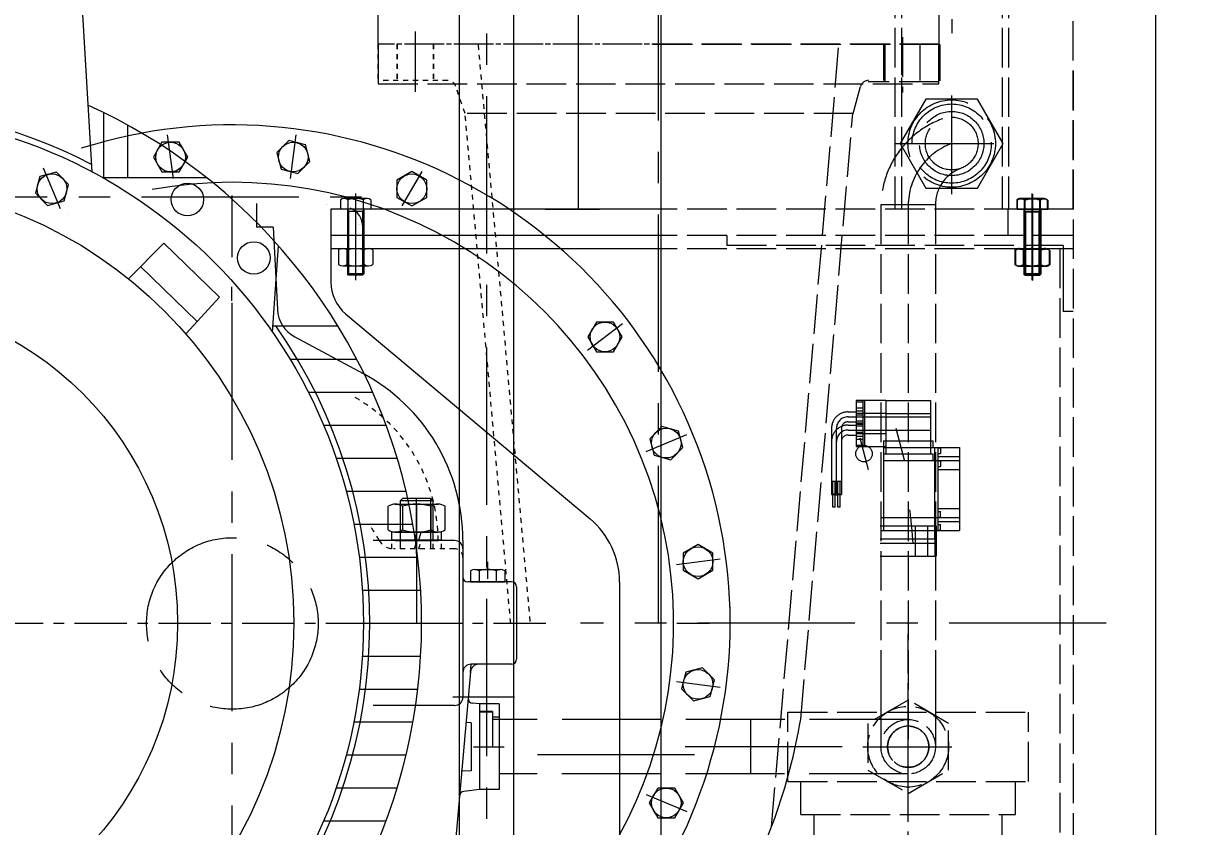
# Model space of a CAD drawing. Header units: inches. Extents: x 0 to 22015, y 0 to 16774.
# Drawn here: x 4876 to 5580, y 4169 to 4656 of the extents above; entities that cross this region are included whole.
import ezdxf

# ---------------------------------------------------------------- set-up
doc = ezdxf.new("R2010")
doc.units = ezdxf.units.IN
doc.header["$MEASUREMENT"] = 0
for name, pattern in [('ACAD_ISO02W100', [15, 12, -3]), ('ACAD_ISO04W100', [30, 24, -3, 0, -3]), ('CENTER', [50.8, 31.75, -6.35, 6.35, -6.35]), ('EB_DASH', [6, 3, -3])]:
    doc.linetypes.add(name, pattern=pattern)
doc.layers.get('Defpoints').update_dxf_attribs({"lineweight": 5})
for name, color, linetype, lineweight in [('CAXA0', 7, 'Continuous', 5), ('CAXA1', 5, 'CENTER', 5), ('CAXA2', 6, 'EB_DASH', 5), ('图层1', 1, 'ACAD_ISO04W100', 5)]:
    doc.layers.add(name, color=color, linetype=linetype, lineweight=lineweight)
doc.styles.add('Roman', font='arial.ttf')
doc.styles.get("Standard").update_dxf_attribs({"font": 'arial.ttf'})
doc.dimstyles.new('ISO-25', dxfattribs={"dimscale": 30, "dimtxt": 1.5, "dimasz": 1.5, "dimexe": 2, "dimexo": 2, "dimtad": 1, "dimtih": 1, "dimtoh": 1, "dimdec": 1, "dimlfac": 0.03937, "dimdsep": 46, "dimtxsty": 'Standard', "dimcen": 2.5, "dimclrd": 7, "dimclre": 7, "dimclrt": 7, "dimadec": 0, "dimazin": 0, "dimtfac": 1, "dimtdec": 1, "dimtmove": 0, "dimatfit": 3, "dimfxl": 1, "dimlwd": 5, "dimlwe": 5, "dimarcsym": 0})

# ---------------------------------------------------------------- blocks, each defined once
blk = doc.blocks.new('*D51')
at = {"color": 7, "linetype": 'Continuous', "lineweight": 5, "transparency": 16777216}
for p, q in [((5604.4, 6123.21), (6004.29, 6123.21)), ((5944.29, 6078.21), (5944.29, 4890.7)), ((5944.29, 3497.21), (5944.29, 4684.71)), ((5688.97, 3452.21), (6004.29, 3452.21))]:
    blk.add_line(p, q, dxfattribs=at)
at = {"color": 7, "transparency": 16777216}
for points in [[(5936.79, 6078.21), (5951.79, 6078.21), (5944.29, 6123.21)], [(5936.79, 3497.21), (5951.79, 3497.21), (5944.29, 3452.21)]]:
    blk.add_solid(points, dxfattribs=at)
at = {"layer": 'Defpoints', "color": 0, "transparency": 16777216}
for p in [(5544.4, 6123.21), (5944.29, 6123.21), (5628.97, 3452.21)]:
    blk.add_point(p, dxfattribs=at)
at = {"color": 7, "lineweight": 5, "transparency": 16777216, "insert": (5944.29, 4787.71), "char_height": 165, "attachment_point": 5, "style": 'Roman'}
blk.add_mtext('105.2', dxfattribs=at)

msp = doc.modelspace()

# ---------------------------------------------------------------- linework, layer by layer
at = {"color": 7, "linetype": 'ACAD_ISO02W100', "lineweight": 5, "ltscale": 2}
for p, q in [((5404.15, 5103.08), (5404.15, 4542.94)), ((5408.15, 5103.08), (5408.15, 4542.94)), ((5469.15, 5103.08), (5469.15, 4542.94)), ((5473.15, 5103.08), (5473.15, 4542.94)), ((5512.29, 4543.22), (5512.29, 5103.08)), ((5430.93, 4667.21), (5430.93, 4643.21)), ((5408.31, 4648.37), (5408.31, 4614.87)), ((5408.85, 4647.38), (5408.85, 4613.88)), ((5430.93, 4643.21), (5090.93, 4643.21)), ((5431.45, 4643.04), (5255.94, 4643.04)), ((5329.45, 4168.67), (5370.32, 4643.21)), ((5397.31, 4643.21), (5397.31, 4621.21)), ((5398.07, 4643.04), (5398.07, 4621.04)), ((5419.31, 4643.21), (5419.31, 4621.21)), ((5419.43, 4643.21), (5419.43, 4621.21)), ((5430.93, 4619.21), (5430.93, 4643.21)), ((5431.45, 4643.04), (5431.45, 4621.04)), ((5512.29, 4626.96), (5512.29, 3927.22)), ((5090.93, 4619.21), (5430.93, 4619.21)), ((5430.71, 4620.38), (5387.97, 4620.38)), ((5378.99, 4601.21), (5383.36, 4617.5)), ((5378.99, 4601.21), (5143.66, 4601.21)), ((5347.12, 4234.02), (5378.74, 4601.21)), ((5512.29, 4543.22), (5262.29, 4543.22)), ((5395.79, 4545.85), (5395.79, 4217.22)), ((5412.29, 4545.85), (5412.29, 4217.22)), ((5428.79, 4545.85), (5428.79, 4217.22)), ((5512.29, 4527.22), (5262.29, 4527.22)), ((5506.29, 4521.22), (5302.29, 4521.22)), ((5512.29, 4519.22), (5262.29, 4519.22)), ((5504.29, 4519.22), (5504.29, 3937.22)), ((5412.29, 3961.76), (5412.29, 4292.33)), ((5412.29, 4245.52), (5387.78, 4231.37)), ((5436.8, 4231.37), (5412.29, 4245.52)), ((5412.29, 4189.71), (5412.29, 4244.73)), ((5339.28, 4238.22), (5485.28, 4238.22)), ((5339.29, 4238.21), (5477.29, 4238.21)), ((5339.3, 4196.22), (5339.3, 4238.22)), ((5412.29, 4197.72), (5412.29, 4236.72)), ((5412.29, 4201.72), (5412.29, 4232.72)), ((5485.29, 4196.22), (5485.29, 4238.22)), ((5387.78, 4231.37), (5387.78, 4203.07)), ((5436.8, 4203.07), (5436.8, 4231.37)), ((5384.78, 4217.22), (5439.8, 4217.22)), ((5392.79, 4217.22), (5431.79, 4217.22)), ((5387.78, 4203.07), (5412.29, 4188.92)), ((5412.29, 4188.92), (5436.8, 4203.07)), ((5339.28, 4196.22), (5477.29, 4196.22)), ((5339.29, 4196.21), (5485.29, 4196.21)), ((5347.29, 4176.21), (5347.29, 4196.21)), ((5477.29, 4176.22), (5477.29, 4196.22)), ((5347.29, 4176.21), (5477.29, 4176.21)), ((5355.29, 4008.39), (5355.29, 4176.21)), ((5469.29, 4008.39), (5469.29, 4176.21))]:
    msp.add_line(p, q, dxfattribs=at)
at = {"color": 7, "lineweight": 5}
for p, q in [((5090.93, 4643.21), (5090.93, 4667.21)), ((5090.93, 4643.21), (5090.93, 4619.21)), ((4966.83, 4561.7), (4963.34, 4588.17)), ((5036.82, 4584.82), (5029.47, 4577.48)), ((5046.85, 4582.13), (5036.82, 4584.82)), ((5037.78, 4561.7), (5041.27, 4588.17)), ((4959.91, 4583.79), (4954.71, 4574.79)), ((4970.3, 4583.79), (4959.91, 4583.79)), ((4975.5, 4574.79), (4970.3, 4583.79)), ((5029.47, 4577.48), (5032.16, 4567.44)), ((5049.54, 4572.1), (5046.85, 4582.13)), ((4954.71, 4574.79), (4959.91, 4565.79)), ((4970.3, 4565.79), (4975.5, 4574.79)), ((5042.2, 4564.75), (5049.54, 4572.1)), ((4885.89, 4562.88), (4883.2, 4552.84)), ((4895.93, 4565.57), (4885.89, 4562.88)), ((4898.29, 4543.34), (4888.08, 4568)), ((4903.28, 4558.22), (4895.93, 4565.57)), ((4959.91, 4565.79), (4970.3, 4565.79)), ((5032.16, 4567.44), (5042.2, 4564.75)), ((5111.37, 4565.92), (5102.37, 4560.73)), ((5117.37, 4565.92), (5105.37, 4545.14)), ((5120.37, 4560.73), (5111.37, 4565.92)), ((4900.59, 4548.18), (4903.28, 4558.22)), ((5102.37, 4560.73), (5102.37, 4550.33)), ((5120.37, 4550.33), (5120.37, 4560.73)), ((4883.2, 4552.84), (4890.55, 4545.49)), ((5102.37, 4550.33), (5111.37, 4545.14)), ((5111.37, 4545.14), (5120.37, 4550.33)), ((4890.55, 4545.49), (4900.59, 4548.18)), ((5217.94, 4457.69), (5239.12, 4473.94)), ((5223.22, 4474.72), (5218.02, 4465.72)), ((5233.61, 4474.72), (5223.22, 4474.72)), ((5238.8, 4465.72), (5233.61, 4474.72)), ((5218.02, 4465.72), (5223.22, 4456.72)), ((5233.61, 4456.72), (5238.8, 4465.72)), ((5223.22, 4456.72), (5233.61, 4456.72)), ((5262.92, 4411.33), (5255.57, 4403.98)), ((5272.96, 4408.64), (5262.92, 4411.33)), ((5275.65, 4398.6), (5272.96, 4408.64)), ((5253.42, 4396.24), (5278.08, 4406.45)), ((5255.57, 4403.98), (5258.26, 4393.94)), ((5258.26, 4393.94), (5268.3, 4391.25)), ((5268.3, 4391.25), (5275.65, 4398.6)), ((5104.3, 4366.24), (5105.8, 4367.74)), ((5124.3, 4366.24), (5104.3, 4366.24)), ((5104.3, 4366.24), (5104.3, 4342.37)), ((5122.8, 4367.74), (5105.8, 4367.74)), ((5124.3, 4366.24), (5122.8, 4367.74)), ((5096.97, 4348.67), (5096.97, 4363.01)), ((5101.3, 4364.29), (5127.29, 4364.29)), ((5104.3, 4361.09), (5104.3, 4337.22)), ((5105.63, 4363.01), (5105.63, 4348.67)), ((5131.62, 4348.67), (5131.62, 4363.01)), ((5105.63, 4357.86), (5105.63, 4348.67)), ((5284.87, 4339.82), (5275.87, 4334.62)), ((5293.87, 4334.62), (5284.87, 4339.82)), ((5271.78, 4327.7), (5298.25, 4331.19)), ((5275.87, 4334.62), (5275.87, 4324.23)), ((5293.87, 4324.23), (5293.87, 4334.62)), ((5275.87, 4324.23), (5284.87, 4319.03)), ((5284.87, 4319.03), (5293.87, 4324.23)), ((5277.52, 4262.37), (5274.83, 4252.33)), ((5287.56, 4265.06), (5277.52, 4262.37)), ((5294.91, 4257.71), (5287.56, 4265.06)), ((5271.78, 4256.75), (5298.25, 4253.26)), ((5292.22, 4247.68), (5294.91, 4257.71)), ((5274.83, 4252.33), (5282.18, 4244.99)), ((5282.18, 4244.99), (5292.22, 4247.68)), ((5260.42, 4192.16), (5255.22, 4183.16)), ((5270.81, 4192.16), (5260.42, 4192.16)), ((5276, 4183.16), (5270.81, 4192.16)), ((5253.42, 4188.21), (5278.08, 4177.99)), ((5255.22, 4183.16), (5260.42, 4174.16)), ((5270.81, 4174.16), (5276, 4183.16)), ((5260.42, 4174.16), (5270.81, 4174.16))]:
    msp.add_line(p, q, dxfattribs=at)
at = {"color": 7, "linetype": 'ACAD_ISO02W100', "lineweight": 5, "ltscale": 5}
for p, q in [((5438.65, 4552.19), (5438.65, 4613.77)), ((5423.06, 4609.95), (5407.48, 4582.95)), ((5454.24, 4609.95), (5423.06, 4609.95)), ((5469.83, 4582.95), (5454.24, 4609.95)), ((5404.15, 4582.95), (5473.15, 4582.95)), ((5404.25, 4582.95), (5472.21, 4582.95)), ((5407.48, 4582.95), (5423.06, 4555.95)), ((5454.24, 4555.95), (5469.83, 4582.95)), ((5423.06, 4555.95), (5454.24, 4555.95)), ((5478.06, 4548.89), (5478.06, 4543.22)), ((5494.22, 4549.62), (5480.37, 4549.62)), ((5494.58, 4549.34), (5480.72, 4549.34)), ((5482.68, 4548.89), (5482.68, 4543.22)), ((5487.29, 4552.62), (5487.29, 4500.22)), ((5487.65, 4552.34), (5487.65, 4499.94)), ((5491.91, 4548.89), (5491.91, 4543.22)), ((5496.53, 4548.89), (5496.53, 4543.22)), ((5428.79, 4545.85), (5395.79, 4545.85)), ((5472.65, 4542.94), (5472.65, 4526.94)), ((5496.53, 4543.22), (5478.06, 4543.22)), ((5478.41, 4548.61), (5478.41, 4542.94)), ((5496.89, 4542.94), (5478.41, 4542.94)), ((5492.29, 4543.22), (5482.29, 4543.22)), ((5482.29, 4543.22), (5483.04, 4541.72)), ((5482.29, 4543.22), (5482.29, 4503.97)), ((5492.65, 4542.94), (5482.65, 4542.94)), ((5482.65, 4542.94), (5483.4, 4541.44)), ((5482.65, 4542.94), (5482.65, 4503.69)), ((5483.03, 4548.61), (5483.03, 4542.94)), ((5487.65, 4542.94), (5487.65, 4526.94)), ((5492.29, 4543.22), (5491.54, 4541.72)), ((5492.65, 4542.94), (5491.9, 4541.44)), ((5492.27, 4548.61), (5492.27, 4542.94)), ((5492.29, 4543.22), (5492.29, 4503.97)), ((5492.65, 4542.94), (5492.65, 4503.69)), ((5496.89, 4548.61), (5496.89, 4542.94)), ((5492.29, 4541.72), (5482.29, 4541.72)), ((5492.65, 4541.44), (5482.65, 4541.44)), ((5483.04, 4541.72), (5483.04, 4503.22)), ((5483.4, 4541.44), (5483.4, 4502.94)), ((5491.54, 4541.72), (5491.54, 4503.22)), ((5491.9, 4541.44), (5491.9, 4502.94)), ((5506.29, 4521.22), (5506.29, 4481.22)), ((5476.9, 4518.48), (5476.9, 4509.61)), ((5477.26, 4518.2), (5477.26, 4509.33)), ((5477.26, 4518.19), (5477.26, 4509.33)), ((5479.5, 4519.24), (5495.09, 4519.24)), ((5479.86, 4518.96), (5495.45, 4518.96)), ((5479.86, 4518.96), (5495.45, 4518.96)), ((5482.1, 4509.61), (5482.1, 4518.48)), ((5482.46, 4509.33), (5482.46, 4518.2)), ((5482.46, 4509.33), (5482.46, 4518.19)), ((5487.3, 4520.01), (5487.3, 4505.84)), ((5487.65, 4519.73), (5487.65, 4505.56)), ((5487.65, 4519.73), (5487.65, 4505.56)), ((5492.49, 4509.61), (5492.49, 4518.48)), ((5492.85, 4509.33), (5492.85, 4518.2)), ((5492.85, 4509.33), (5492.85, 4518.19)), ((5497.69, 4518.48), (5497.69, 4509.61)), ((5498.04, 4518.19), (5498.04, 4509.33)), ((5498.05, 4518.2), (5498.05, 4509.33)), ((5479.5, 4508.84), (5495.09, 4508.84)), ((5479.86, 4508.56), (5495.45, 4508.56)), ((5479.86, 4508.56), (5495.45, 4508.56)), ((5483.04, 4503.22), (5482.29, 4503.97)), ((5492.29, 4503.97), (5482.29, 4503.97)), ((5483.4, 4502.94), (5482.65, 4503.69)), ((5492.65, 4503.69), (5482.65, 4503.69)), ((5491.54, 4503.22), (5483.04, 4503.22)), ((5491.9, 4502.94), (5483.4, 4502.94)), ((5491.54, 4503.22), (5492.29, 4503.97)), ((5491.9, 4502.94), (5492.65, 4503.69)), ((5512.29, 4481.22), (5506.29, 4481.22)), ((5398.79, 4427.23), (5380.78, 4427.23)), ((5380.79, 4427.23), (5380.79, 4407.23)), ((5380.79, 4426.42), (5384.79, 4426.42)), ((5380.79, 4422.77), (5384.79, 4422.77)), ((5384.79, 4427.23), (5384.79, 4407.23)), ((5385.79, 4427.23), (5385.79, 4407.23)), ((5398.79, 4427.23), (5398.79, 4402.73)), ((5398.79, 4427.23), (5425.79, 4427.23)), ((5425.79, 4427.23), (5425.79, 4402.73)), ((5375.79, 4420.23), (5380.79, 4420.23)), ((5375.79, 4417.23), (5425.79, 4417.23)), ((5398.79, 4419.23), (5380.78, 4419.23)), ((5380.79, 4420.88), (5384.79, 4420.88)), ((5380.79, 4419.23), (5380.79, 4399.23)), ((5380.79, 4418.42), (5384.79, 4418.42)), ((5384.79, 4419.23), (5384.79, 4399.23)), ((5385.79, 4419.23), (5385.79, 4399.23)), ((5398.79, 4419.23), (5425.79, 4419.23)), ((5398.79, 4419.23), (5398.79, 4394.73)), ((5425.79, 4419.23), (5425.79, 4394.73)), ((5365.79, 4410.23), (5365.79, 4400.44)), ((5368.79, 4377.5), (5368.79, 4410.23)), ((5371.79, 4410.23), (5371.79, 4400.44)), ((5375.79, 4414.23), (5380.79, 4414.23)), ((5375.79, 4412.23), (5380.79, 4412.23)), ((5375.79, 4409.23), (5425.79, 4409.23)), ((5380.79, 4414.77), (5384.79, 4414.77)), ((5380.79, 4413.58), (5384.79, 4413.58)), ((5380.79, 4412.88), (5384.79, 4412.88)), ((5380.79, 4411.7), (5384.79, 4411.7)), ((5380.79, 4408.05), (5384.79, 4408.05)), ((5404.69, 4410.4), (5409.87, 4391.08)), ((5365.79, 4402.23), (5365.79, 4392.44)), ((5368.79, 4369.5), (5368.79, 4402.23)), ((5371.79, 4402.23), (5371.79, 4392.44)), ((5375.79, 4406.23), (5380.79, 4406.23)), ((5380.79, 4407.23), (5398.79, 4407.23)), ((5380.79, 4405.58), (5384.79, 4405.58)), ((5380.79, 4403.7), (5384.79, 4403.7)), ((5382.92, 4404.56), (5388.1, 4385.24)), ((5397.29, 4402.73), (5397.29, 4398.73)), ((5397.29, 4402.73), (5427.29, 4402.73)), ((5427.29, 4402.73), (5427.29, 4398.73)), ((5365.79, 4399.44), (5365.79, 4378.24)), ((5371.79, 4399.44), (5371.79, 4378.24)), ((5380.79, 4400.05), (5384.79, 4400.05)), ((5380.79, 4399.23), (5398.79, 4399.23)), ((5397.29, 4398.73), (5443.29, 4398.73)), ((5397.29, 4398.73), (5397.29, 4356.23)), ((5397.29, 4394.73), (5427.29, 4394.73)), ((5397.29, 4394.73), (5397.29, 4390.73)), ((5427.29, 4394.73), (5427.29, 4390.73)), ((5428.29, 4398.73), (5428.29, 4356.23)), ((5430.29, 4398.73), (5430.29, 4356.23)), ((5430.29, 4398.54), (5431.79, 4398.54)), ((5430.29, 4395.04), (5431.79, 4395.04)), ((5431.79, 4398.54), (5431.79, 4395.04)), ((5443.29, 4398.73), (5443.29, 4356.23)), ((5365.79, 4391.44), (5365.79, 4370.24)), ((5371.79, 4391.44), (5371.79, 4370.24)), ((5397.29, 4390.73), (5443.29, 4390.73)), ((5397.29, 4390.73), (5397.29, 4348.23)), ((5428.29, 4390.73), (5428.29, 4348.23)), ((5430.29, 4393.23), (5443.29, 4393.23)), ((5430.29, 4390.73), (5430.29, 4348.23)), ((5430.29, 4390.54), (5431.79, 4390.54)), ((5430.29, 4387.04), (5431.79, 4387.04)), ((5431.79, 4390.54), (5431.79, 4387.04)), ((5443.29, 4390.73), (5443.29, 4348.23)), ((5430.29, 4385.23), (5443.29, 4385.23)), ((5365.79, 4378.24), (5371.79, 4378.24)), ((5366.54, 4370.4), (5366.54, 4378.24)), ((5368.04, 4370.4), (5368.04, 4378.24)), ((5369.54, 4370.4), (5369.54, 4378.24)), ((5371.04, 4370.4), (5371.04, 4378.24)), ((5365.79, 4370.24), (5371.79, 4370.24)), ((5368.04, 4370.4), (5366.54, 4370.4)), ((5366.54, 4362.4), (5366.54, 4370.24)), ((5368.04, 4362.4), (5368.04, 4370.24)), ((5371.04, 4370.4), (5369.54, 4370.4)), ((5369.54, 4362.4), (5369.54, 4370.24)), ((5371.04, 4362.4), (5371.04, 4370.24)), ((5368.04, 4362.4), (5366.54, 4362.4)), ((5371.04, 4362.4), (5369.54, 4362.4)), ((5430.29, 4361.73), (5443.29, 4361.73)), ((5430.29, 4359.93), (5431.79, 4359.93)), ((5431.79, 4356.43), (5431.79, 4359.93)), ((5396.29, 4356.23), (5443.29, 4356.23)), ((5428.29, 4356.23), (5428.29, 4351.23)), ((5430.29, 4356.43), (5431.79, 4356.43)), ((5430.29, 4353.73), (5443.29, 4353.73)), ((5430.29, 4351.93), (5431.79, 4351.93)), ((5431.79, 4348.43), (5431.79, 4351.93)), ((5395.29, 4351.23), (5429.29, 4351.23)), ((5396.29, 4348.23), (5443.29, 4348.23)), ((5416.66, 4340.73), (5416.66, 4351.23)), ((5424.27, 4340.73), (5424.27, 4351.23)), ((5428.29, 4348.23), (5428.29, 4343.23)), ((5428.71, 4340.73), (5428.71, 4351.23)), ((5429.29, 4351.23), (5429.29, 4340.73)), ((5430.29, 4348.43), (5431.79, 4348.43)), ((5395.29, 4343.23), (5429.29, 4343.23)), ((5395.29, 4340.73), (5429.29, 4340.73)), ((5416.66, 4332.73), (5416.66, 4343.23)), ((5424.27, 4332.73), (5424.27, 4343.23)), ((5428.71, 4332.73), (5428.71, 4343.23)), ((5429.29, 4343.23), (5429.29, 4332.73)), ((5395.29, 4332.73), (5429.29, 4332.73)), ((5395.79, 4265.73), (5395.79, 4217.22)), ((5428.79, 4265.73), (5428.79, 4217.22)), ((5412.41, 4233.72), (5160.3, 4233.72)), ((5412.29, 4200.72), (5164.3, 4200.72))]:
    msp.add_line(p, q, dxfattribs=at)
for centre, radius in [((5438.65, 4582.95), 26.5), ((5438.65, 4582.95), 24), ((5438.65, 4582.98), 19.5), ((5438.65, 4582.95), 16), ((5385.51, 4394.9), 5)]:
    msp.add_circle(centre, radius, dxfattribs=at)
at = {"color": 7, "lineweight": 5}
for centre in [(4965.11, 4574.79), (5039.51, 4574.79), (4893.24, 4555.53), (5111.37, 4555.53), (5228.41, 4465.72), (5265.61, 4401.29), (5284.87, 4329.42), (5284.87, 4255.02), (5265.61, 4183.16)]:
    msp.add_circle(centre, 9, dxfattribs=at)
at = {"color": 7, "linetype": 'ACAD_ISO02W100', "lineweight": 5, "ltscale": 2}
for centre, radius in [((5412.29, 4217.22), 24.51), ((5412.29, 4217.22), 16.5), ((5412.28, 4217.22), 12.5), ((5412.28, 4217.22), 12.5)]:
    msp.add_circle(centre, radius, dxfattribs=at)
for centre, radius, start, end in [((5388.19, 4616.21), 5, 90, 165), ((5412.28, 4217.22), 12.5, 90, 270), ((5412.29, 4217.22), 12.5, 270, 90)]:
    msp.add_arc(centre, radius, start, end, dxfattribs=at)
at = {"color": 7, "linetype": 'ACAD_ISO02W100', "lineweight": 5, "ltscale": 5}
for centre, radius, start, end in [((5452.29, 4544.82), 56.5, 109.60255, 180), ((5452.29, 4545.34), 40, 109.93404, 180), ((5452.29, 4545.85), 23.5, 109.63489, 179.99998), ((5480.37, 4545.59), 4.02, 54.96996, 125.03004), ((5480.72, 4545.32), 4.02, 54.96996, 125.03004), ((5487.29, 4534.62), 15, 72.06607, 107.93393), ((5487.65, 4534.34), 15, 72.06607, 107.93393), ((5494.22, 4545.59), 4.02, 54.96996, 125.03004), ((5494.58, 4545.32), 4.02, 54.96996, 125.03004), ((5479.5, 4514.46), 4.79, 57.13277, 122.86723), ((5479.86, 4514.18), 4.79, 57.13277, 122.86723), ((5479.86, 4514.17), 4.79, 57.13277, 122.86723), ((5487.3, 4501.24), 18, 73.22135, 106.77865), ((5487.65, 4500.96), 18, 73.22135, 106.77865), ((5487.65, 4500.96), 18, 73.22135, 106.77865), ((5495.09, 4514.46), 4.79, 57.13277, 122.86723), ((5495.45, 4514.18), 4.79, 57.13277, 122.86723), ((5495.45, 4514.17), 4.79, 57.13277, 122.86723), ((5479.5, 4513.63), 4.79, 237.13277, 302.86723), ((5479.86, 4513.35), 4.79, 237.13277, 302.86723), ((5479.86, 4513.35), 4.79, 237.13277, 302.86723), ((5487.3, 4526.84), 18, 253.22135, 286.77865), ((5487.65, 4526.56), 18, 253.22135, 286.77865), ((5487.65, 4526.56), 18, 253.22135, 286.77865), ((5495.09, 4513.63), 4.79, 237.13277, 302.86723), ((5495.45, 4513.35), 4.79, 237.13277, 302.86723), ((5495.45, 4513.35), 4.79, 237.13277, 302.86723), ((5375.79, 4410.23), 10, 90, 180), ((5375.79, 4410.23), 7, 90, 180), ((5375.79, 4402.23), 10, 90, 180), ((5375.79, 4402.23), 7, 90, 180), ((5375.79, 4410.23), 4, 90, 180), ((5375.79, 4402.23), 4, 90, 180), ((5115.76, 4322.67), 300, 3.51002, 7.33056)]:
    msp.add_arc(centre, radius, start, end, dxfattribs=at)
at = {"color": 7, "lineweight": 5}
for centre, radius, start, end in [((5002.57, 4291.94), 267.5, 111.94609, 111.94627), ((5101.3, 4356.31), 7.98, 57.13277, 122.86723), ((5114.3, 4334.29), 30, 73.22135, 106.77865), ((5127.29, 4356.31), 7.98, 57.13277, 122.86723), ((5101.3, 4355.37), 7.98, 237.13277, 302.86723), ((5114.3, 4377.39), 30, 253.22135, 286.77865), ((5127.29, 4355.37), 7.98, 237.13277, 302.86723)]:
    msp.add_arc(centre, radius, start, end, dxfattribs=at)
at = {"layer": 'CAXA0', "color": 7, "linetype": 'Continuous', "lineweight": 5}
for p, q in [((5262.29, 5103.08), (5262.29, 3927.22)), ((5562.29, 5103.08), (5562.29, 3927.22)), ((5212.29, 4904.22), (5212.29, 4543.22)), ((5140.3, 4062.16), (5140.3, 4663.5)), ((5173.3, 4062.16), (5173.3, 4663.5)), ((5068.05, 4548.89), (5068.05, 4543.22)), ((5084.22, 4549.62), (5070.36, 4549.62)), ((5072.67, 4548.89), (5072.67, 4543.22)), ((5081.91, 4548.89), (5081.91, 4543.22)), ((5086.53, 4548.89), (5086.53, 4543.22)), ((5017.29, 4546.63), (5017.29, 4532.22)), ((5059.34, 4546.06), (5059.34, 4546.09)), ((5059.7, 4545.87), (5059.7, 4545.9)), ((5062.29, 4543.22), (5062.29, 4527.22)), ((5262.29, 4543.22), (5062.29, 4543.22)), ((5086.53, 4543.22), (5068.05, 4543.22)), ((5082.29, 4543.22), (5072.29, 4543.22)), ((5072.29, 4543.22), (5073.04, 4541.72)), ((5072.29, 4543.22), (5072.29, 4503.97)), ((5082.29, 4543.22), (5081.54, 4541.72)), ((5082.29, 4543.22), (5082.29, 4503.97)), ((5192.16, 4543.26), (5225.16, 4543.26)), ((5082.29, 4541.72), (5072.29, 4541.72)), ((5073.04, 4541.72), (5073.04, 4503.22)), ((5081.54, 4541.72), (5081.54, 4503.22)), ((5027.3, 4532.22), (5017.29, 4532.22)), ((5027.3, 4532.22), (5029.91, 4482.36)), ((5079.26, 4534.13), (5079.34, 4534.13)), ((5079.62, 4533.93), (5079.7, 4533.93)), ((5081.7, 4527.3), (5081.7, 4532.46)), ((5062.29, 4527.3), (5062.29, 4498.87)), ((5262.29, 4527.22), (5062.29, 4527.22)), ((5302.29, 4527.22), (5302.29, 4521.22)), ((5262.29, 4519.22), (5062.29, 4519.22)), ((5066.9, 4518.48), (5066.9, 4509.61)), ((5069.5, 4519.24), (5085.09, 4519.24)), ((5072.1, 4509.61), (5072.1, 4518.48)), ((5082.49, 4509.61), (5082.49, 4518.48)), ((5087.69, 4518.48), (5087.69, 4509.61)), ((5069.5, 4508.84), (5085.09, 4508.84)), ((5073.04, 4503.22), (5072.29, 4503.97)), ((5082.29, 4503.97), (5072.29, 4503.97)), ((5081.54, 4503.22), (5073.04, 4503.22)), ((5081.54, 4503.22), (5082.29, 4503.97)), ((5071.22, 4479.72), (5219.43, 4355.36)), ((5040.39, 4465.8), (5081.86, 4443.45)), ((5122.8, 4342.37), (5122.8, 4367.74)), ((5124.3, 4342.37), (5124.3, 4366.24)), ((5122.8, 4337.22), (5122.8, 4362.59)), ((5122.96, 4363.01), (5122.96, 4348.67)), ((5122.96, 4357.86), (5122.96, 4348.67)), ((5129.4, 4347.37), (5099.2, 4347.37)), ((5099.2, 4342.37), (5099.2, 4347.37)), ((5101.3, 4347.39), (5127.29, 4347.39)), ((5113.17, 4343.02), (5114.34, 4347.37)), ((5115.59, 4342.37), (5116.93, 4347.37)), ((5129.4, 4342.37), (5129.4, 4347.37)), ((5137.3, 4342.22), (5087.86, 4342.22)), ((5129.4, 4342.37), (5099.2, 4342.37)), ((5129.4, 4342.22), (5099.2, 4342.22)), ((5101.3, 4342.24), (5127.29, 4342.24)), ((5113, 4342.37), (5113.17, 4343.02)), ((5142.3, 4342.22), (5142.3, 4247.22)), ((5146.9, 4323.96), (5146.9, 4317.22)), ((5149.5, 4324.72), (5165.09, 4324.72)), ((5152.1, 4323.96), (5152.1, 4317.22)), ((5162.49, 4323.96), (5162.49, 4317.22)), ((5167.69, 4323.96), (5167.69, 4317.22)), ((5171.8, 4317.22), (5145.3, 4317.22)), ((5146.9, 4317.22), (5167.69, 4317.22)), ((5151.3, 4317.22), (5163.3, 4317.22)), ((5237.29, 4317.06), (5237.29, 3934.22)), ((5174.8, 4314.22), (5174.8, 4270.22)), ((5304.38, 4282.22), (5304.41, 4302.22)), ((5146.88, 4262.19), (5147.32, 4267.22)), ((5171.8, 4267.22), (5147.3, 4267.22)), ((5146.9, 4262.66), (5123.32, 3993.09)), ((5137.3, 4242.22), (5087.86, 4242.22)), ((5152.3, 4243.22), (5148.24, 4243.58)), ((5152.3, 4243.22), (5152.3, 4191.22)), ((5164.3, 4243.22), (5152.3, 4243.22)), ((5164.3, 4243.22), (5164.3, 4191.22)), ((5147.3, 4231.78), (5144.22, 4231.96)), ((5160.3, 4238.47), (5152.3, 4238.47)), ((5160.3, 4238.22), (5152.3, 4238.22)), ((5160.3, 4238.47), (5160.3, 4217.22)), ((5164.3, 4235.22), (5160.3, 4235.22)), ((5180.8, 4233.72), (5160.3, 4233.72)), ((5316.8, 4200.72), (5316.8, 4233.72)), ((5147.3, 4231.78), (5147.3, 4203.78)), ((5147.3, 4231.22), (5147.3, 4202.57)), ((5152.3, 4231.22), (5152.3, 4203.22)), ((5152.3, 4228.22), (5152.3, 4206.22)), ((5147.3, 4202.66), (5141.35, 4202.33)), ((5152.3, 4191.22), (5142.94, 4190.08)), ((5164.3, 4191.22), (5152.3, 4191.22))]:
    msp.add_line(p, q, dxfattribs=at)
for centre, radius, start, end in [((5002.3, 4292.22), 302, 294.04651, 107.61038), ((5002.57, 4291.94), 267.5, 298.16375, 100.45607), ((5070.36, 4545.59), 4.02, 54.96996, 125.03004), ((5077.29, 4534.62), 15, 72.06607, 107.93393), ((5084.22, 4545.59), 4.02, 54.96996, 125.03004), ((5069.7, 4532.46), 12, 0, 69.33268), ((5069.5, 4514.46), 4.79, 57.13277, 122.86723), ((5077.29, 4501.24), 18, 73.22135, 106.77865), ((5085.09, 4514.46), 4.79, 57.13277, 122.86723), ((5069.5, 4513.63), 4.79, 237.13277, 302.86723), ((5077.29, 4526.84), 18, 253.22135, 286.77865), ((5085.09, 4513.63), 4.79, 237.13277, 302.86723), ((5087.29, 4498.87), 25, 180, 230), ((5049.88, 4483.41), 20, 183, 241.67613), ((5027.3, 4342.22), 115, 0, 61.67614), ((5027.3, 4342.22), 115, 0, 61.67614), ((5027.3, 4342.22), 115, 0, 61.67614), ((5002.26, 4292.22), 85, 0, 0), ((5187.29, 4317.06), 50, 0, 50), ((5137.3, 4337.22), 5, 0, 90), ((5149.5, 4319.94), 4.79, 57.13277, 122.86723), ((5157.3, 4306.72), 18, 73.22135, 106.77865), ((5165.09, 4319.94), 4.79, 57.13277, 122.86723), ((5145.3, 4320.22), 3, 180, 270), ((5171.8, 4314.22), 3, 0, 90), ((5147.3, 4262.22), 5, 90, 180), ((5151.88, 4262.22), 5, 90, 175), ((5171.8, 4270.22), 3, 270, 0), ((5137.3, 4247.22), 5, 270, 0), ((5148.5, 4246.57), 3, 175, 265), ((5002.29, 4292.21), 349.7, 330.02811, 350.42114), ((5143.3, 4187.11), 3, 96.93197, 175)]:
    msp.add_arc(centre, radius, start, end, dxfattribs=at)
at = {"layer": 'CAXA1', "linetype": 'CENTER', "lineweight": 5, "ltscale": 3}
for p, q in [((5260.93, 4292.21), (5260.93, 6187.2)), ((5438.65, 5267.94), (5438.65, 4649.94)), ((5156.8, 4059.16), (5156.8, 4663.5)), ((5113.31, 4650.84), (5113.31, 4614.36)), ((5113.43, 4650.84), (5113.43, 4614.36)), ((4642.73, 4550.62), (5088.62, 4550.62)), ((5002.29, 4551.43), (5002.29, 4513.98)), ((5077.29, 4552.62), (5077.29, 4500.22)), ((5077.29, 4520.01), (5077.29, 4505.84)), ((5002.29, 4487.62), (5002.29, 4496.09)), ((5002.29, 4486.34), (5002.29, 4094.78)), ((5114.3, 4346.11), (5114.3, 4367.29)), ((5114.3, 4363.78), (5114.3, 4292.22)), ((5114.3, 4340.96), (5114.3, 4362.14)), ((5114.3, 4339.37), (5114.3, 4350.37)), ((5114.3, 4334.22), (5114.3, 4345.22)), ((5157.3, 4329.23), (5157.3, 4319.06)), ((5532.39, 4292.21), (5213.63, 4292.21)), ((5271.93, 4292.22), (5291.84, 4292.22)), ((5173.7, 4247.23), (5136.3, 4247.23)), ((5148.67, 4217.22), (5167.3, 4217.22)), ((5282.79, 4212.23), (5174.79, 4212.23)), ((5372.29, 4217.22), (5270.28, 4217.22))]:
    msp.add_line(p, q, dxfattribs=at)
at = {"layer": 'CAXA1', "linetype": 'CENTER', "lineweight": 5}
msp.add_line((4348.1, 4292.21), (5196.49, 4292.21), dxfattribs=at)
at = {"layer": 'CAXA1', "linetype": 'CENTER', "lineweight": 5, "ltscale": 3}
msp.add_circle((5002.57, 4291.94), 52, dxfattribs=at)
at = {"layer": 'CAXA2', "color": 7, "linetype": 'EB_DASH', "lineweight": 5}
for p, q in [((5255.29, 4643.21), (5090.81, 4643.21)), ((5090.81, 4643.21), (5090.81, 4621.21)), ((5255.41, 4643.21), (5090.93, 4643.21)), ((5090.93, 4643.21), (5090.93, 4621.21)), ((5102.31, 4643.21), (5102.31, 4621.21)), ((5102.43, 4643.21), (5102.43, 4621.21)), ((5124.31, 4643.21), (5124.31, 4621.21)), ((5124.43, 4643.21), (5124.43, 4621.21)), ((5183.18, 4293.21), (5151.68, 4643.21)), ((5133.06, 4621.21), (5090.81, 4621.21)), ((5133.18, 4621.21), (5090.93, 4621.21)), ((5143.66, 4601.21), (5137.91, 4617.84)), ((5171.33, 4291.96), (5143.66, 4601.21)), ((5124.3, 4337.22), (5124.3, 4361.09)), ((5099.2, 4337.22), (5099.2, 4342.22)), ((5113.17, 4337.87), (5114.34, 4342.22)), ((5115.59, 4337.22), (5116.93, 4342.22)), ((5129.4, 4337.22), (5129.4, 4342.22)), ((5137.3, 4337.22), (5100.33, 4337.22))]:
    msp.add_line(p, q, dxfattribs=at)
for centre, radius, start, end in [((5133.18, 4616.21), 5, 19.0741, 90), ((5027.3, 4342.22), 100, 0, 61.67614), ((5027.3, 4342.22), 100, 0, 61.67614), ((5002.21, 4292.19), 102.5, 29.28907, 34.76675), ((5100.33, 4347.22), 10, 209.28909, 269.99999), ((5137.3, 4332.22), 5, 0, 90)]:
    msp.add_arc(centre, radius, start, end, dxfattribs=at)
at = {"layer": '图层1', "color": 7, "linetype": 'ByBlock', "lineweight": 5}
for p, q in [((4906.94, 4744.69), (4917.34, 4565.9)), ((4924.46, 4601.84), (4924.46, 4562.45)), ((4938.95, 4594.29), (4938.95, 4562.44)), ((4923.68, 4562.45), (4986.77, 4562.44)), ((4939.65, 4501), (4960.98, 4522.61)), ((4960.98, 4522.61), (4994.71, 4489.73)), ((5027, 4468.49), (5030.51, 4521.01)), ((4946.93, 4508.37), (4981.19, 4474.98)), ((4974.57, 4467.77), (4994.71, 4489.73)), ((5027.27, 4472.51), (5066.43, 4472.51)), ((5037.53, 4452.21), (5077.95, 4452.21)), ((5048.61, 4432.21), (5087.61, 4432.21)), ((5057.86, 4412.21), (5095.75, 4412.21)), ((5065.46, 4392.21), (5102.48, 4392.21)), ((5071.54, 4372.21), (5107.89, 4372.21)), ((5076.18, 4352.21), (5112.04, 4352.21)), ((5079.46, 4332.21), (5114.97, 4332.21)), ((5081.4, 4312.21), (5116.71, 4312.21)), ((5082.05, 4292.21), (5117.29, 4292.21)), ((5081.4, 4272.21), (5116.71, 4272.21)), ((5079.46, 4252.21), (5114.97, 4252.21)), ((5076.18, 4232.21), (5112.04, 4232.21)), ((5071.54, 4212.21), (5107.89, 4212.21)), ((5065.46, 4192.21), (5102.48, 4192.21)), ((5057.86, 4172.21), (5095.75, 4172.21))]:
    msp.add_line(p, q, dxfattribs=at)
for centre, radius in [((4772.29, 4292.21), 309.76), ((4772.29, 4292.21), 267.58), ((4975.3, 4548.99), 9.85), ((5015.57, 4513.6), 9.85), ((4772.29, 4292.21), 197.1)]:
    msp.add_circle(centre, radius, dxfattribs=at)
for radius, start, end in [(313.57, 62.49961, 117.50039), (345, 320.64076, 65.56767), (313.57, 324.4459, 35.09895)]:
    msp.add_arc((4772.29, 4292.21), radius, start, end, dxfattribs=at)

# ---------------------------------------------------------------- dimensions: what is measured, and where the dimension line sits
at = {"color": 7, "lineweight": 5}
dim = msp.add_linear_dim(base=(5944.29, 6123.21), p1=(5628.97, 3452.21), p2=(5544.4, 6123.21), angle=90, dimstyle='ISO-25', override={"dimtxt": 5.5, "dimpost": '\\X', "dimtxsty": 'Roman', "dimtmove": 1}, dxfattribs=at)
dim.commit()
dim.dimension.update_dxf_attribs({"geometry": '*D51', "text_midpoint": (5944.29, 4787.71), "dimtype": 160})

doc.saveas('drawing.dxf')
